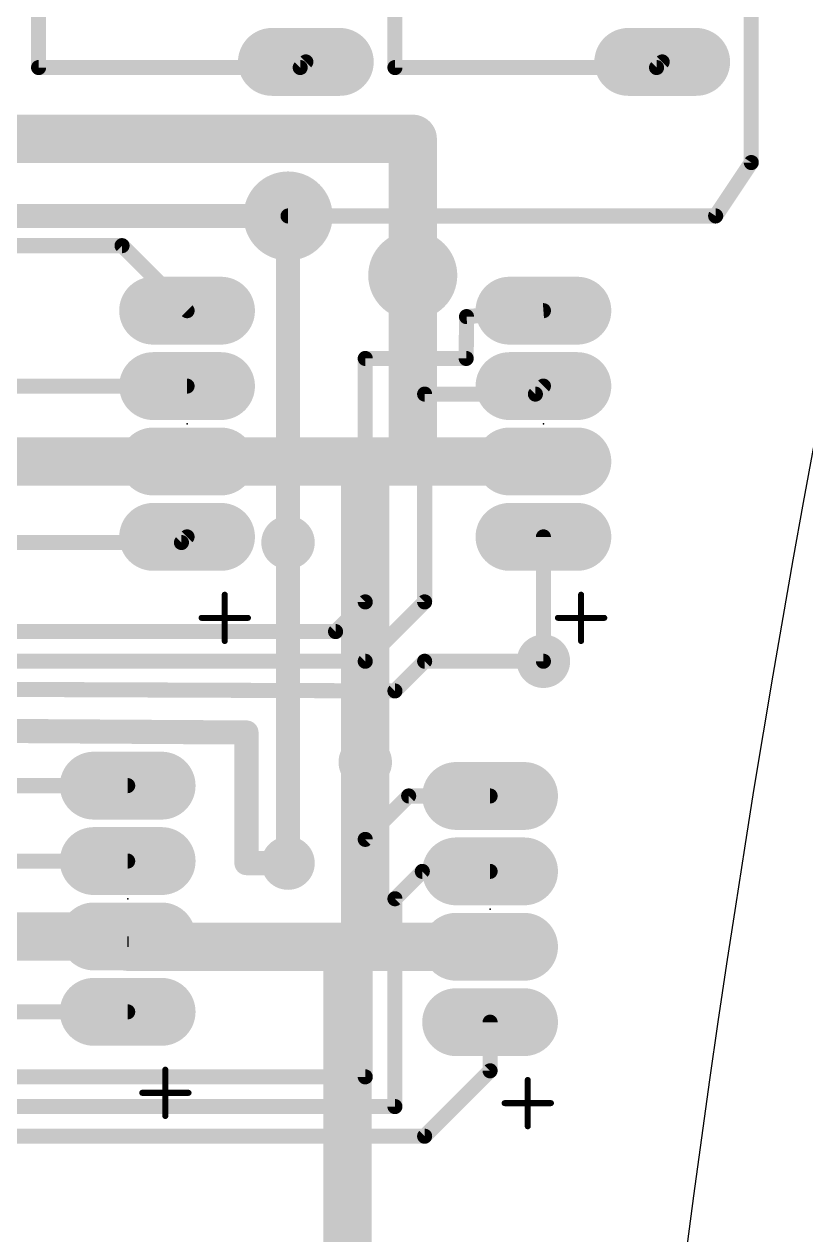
# Model space of a CAD drawing. Extents: x -46 to 149, y 1 to 263.
# Drawn here: x -9.74 to 3.42, y 35.34 to 55.73 of the extents above; entities that cross this region are included whole.
import ezdxf

# ---------------------------------------------------------------- set-up
doc = ezdxf.new("R2010")
doc.units = 0
for name, color, linetype in [('1', 22, 'CONTINUOUS'), ('16', 175, 'CONTINUOUS'), ('17', 82, 'CONTINUOUS'), ('18', 82, 'CONTINUOUS'), ('19', 53, 'CONTINUOUS'), ('20', 7, 'CONTINUOUS'), ('21', 253, 'CONTINUOUS'), ('23', 7, 'CONTINUOUS')]:
    doc.layers.add(name, color=color, linetype=linetype)

# ---------------------------------------------------------------- blocks, each defined once
blk = doc.blocks.new('LONGP100')
at = {"const_width": 1}
blk.add_lwpolyline([(-0.5, 0), (0.5, 0)], dxfattribs=at)
at = {"const_width": 0.5}
for points in [[(-0.5, 0.25, 1), (-0.5, -0.25)], [(0.5, -0.25, 1), (0.5, 0.25)]]:
    blk.add_lwpolyline(points, format="xyb", dxfattribs=at)
blk = doc.blocks.new('ROUNDV')
at = {"const_width": 0.5}
blk.add_lwpolyline([(0, -0.25, 1), (0, 0.25, 1), (0, -0.25)], format="xyb", dxfattribs=at)

msp = doc.modelspace()

# ---------------------------------------------------------------- linework, layer by layer
at = {"layer": '1'}
for points, const_width in [([(2.5, 61.5), (2.5, 53.4)], 0.254), ([(-9.5, 60), (-9.5, 55)], 0.254), ([(-3.5, 60), (-3.5, 55)], 0.254), ([(-9.5, 55), (-5.095, 55)], 0.254), ([(-5.095, 55), (-5, 55.095)], 0.254), ([(-3.5, 55), (0.905, 55)], 0.254), ([(0.905, 55), (1, 55.095)], 0.254), ([(2.5, 53.4), (1.9, 52.5)], 0.254), ([(1.9, 52.5), (-5.3, 52.5)], 0.254), ([(-3.2, 51.5), (-3.2, 48.365)], 0.8128), ([(-7, 49.635), (-10.135, 49.635)], 0.254), ([(-4, 48.365), (-7, 48.365)], 0.8128), ([(-3.2, 48.365), (-4, 48.365)], 0.8128), ([(-4, 43.3), (-4, 48.365)], 0.8128), ([(-1, 48.365), (-3.2, 48.365)], 0.8128), ([(-10.5, 47), (-7.095, 47)], 0.254), ([(-7.095, 47), (-7, 47.095)], 0.254), ([(-5.3, 47), (-5.3, 41.6)], 0.4064), ([(-1, 47.095), (-1, 45)], 0.254), ([(-8, 42.905), (-10.905, 42.905)], 0.254), ([(-3.269, 42.731), (-4, 42)], 0.254), ([(-1.898, 42.731), (-3.269, 42.731)], 0.254), ([(-4, 42), (-4, 38)], 0.254), ([(-8, 41.635), (-11.135, 41.635)], 0.254), ([(-3.039, 41.461), (-3.5, 41)], 0.254), ([(-1.898, 41.461), (-3.039, 41.461)], 0.254), ([(-3.5, 41), (-3.5, 37.5)], 0.254), ([(-8, 39.095), (-11.905, 39.095)], 0.254), ([(-1.898, 38.921), (-1.898, 38.102)], 0.254), ([(-1.898, 38.102), (-3, 37)], 0.254), ([(-4, 38), (-16.5, 38)], 0.254), ([(-3.5, 37.5), (-17, 37.5)], 0.254), ([(-3, 37), (-17.5, 37)], 0.254)]:
    msp.add_lwpolyline(points, dxfattribs=dict(at, const_width=const_width))
for points, const_width in [([(-9.5, 55.0635, 1), (-9.5, 54.9365)], 0.127), ([(-9.5635, 55, 1), (-9.4365, 55)], 0.127), ([(-5.1399, 55.0449, 1), (-5.0501, 54.9551)], 0.127), ([(-5.095, 54.9365, 1), (-5.095, 55.0635)], 0.127), ([(-4.9551, 55.0501, 1), (-5.0449, 55.1399)], 0.127), ([(-3.5, 55.0635, 1), (-3.5, 54.9365)], 0.127), ([(-3.5635, 55, 1), (-3.4365, 55)], 0.127), ([(0.8601, 55.0449, 1), (0.9499, 54.9551)], 0.127), ([(0.905, 54.9365, 1), (0.905, 55.0635)], 0.127), ([(1.0449, 55.0501, 1), (0.9551, 55.1399)], 0.127), ([(2.4365, 53.4, 1), (2.5635, 53.4)], 0.127), ([(2.5528, 53.3648, 1), (2.4472, 53.4352)], 0.127), ([(-5.3, 52.5635, 1), (-5.3, 52.4365)], 0.127), ([(1.9, 52.4365, 1), (1.9, 52.5635)], 0.127), ([(1.8472, 52.5352, 1), (1.9528, 52.4648)], 0.127), ([(-2.9968, 51.5, 1), (-3.4032, 51.5)], 0.4064), ([(-7, 49.5715, 1), (-7, 49.6985)], 0.127), ([(-7, 48.5682, 1), (-7, 48.1618)], 0.4064), ([(-4, 48.5682, 1), (-4, 48.1618)], 0.4064), ([(-3.7968, 48.365, 1), (-4.2032, 48.365)], 0.4064), ([(-4, 48.1618, 1), (-4, 48.5682)], 0.4064), ([(-3.2, 48.5682, 1), (-3.2, 48.1618)], 0.4064), ([(-3.2, 48.1618, 1), (-3.2, 48.5682)], 0.4064), ([(-1, 48.1618, 1), (-1, 48.5682)], 0.4064), ([(-3.4032, 48.365, 1), (-2.9968, 48.365)], 0.4064), ([(-7.1399, 47.0449, 1), (-7.0501, 46.9551)], 0.127), ([(-7.095, 46.9365, 1), (-7.095, 47.0635)], 0.127), ([(-6.9551, 47.0501, 1), (-7.0449, 47.1399)], 0.127), ([(-5.1984, 47, 1), (-5.4016, 47)], 0.2032), ([(-0.9365, 47.095, 1), (-1.0635, 47.095)], 0.127), ([(-1.0635, 45, 1), (-0.9365, 45)], 0.127), ([(-4.2032, 43.3, 1), (-3.7968, 43.3)], 0.4064), ([(-8, 42.8415, 1), (-8, 42.9685)], 0.127), ([(-3.269, 42.7945, 1), (-3.269, 42.6675)], 0.127), ([(-3.2241, 42.6861, 1), (-3.3139, 42.7759)], 0.127), ([(-1.898, 42.6675, 1), (-1.898, 42.7945)], 0.127), ([(-3.9365, 42, 1), (-4.0635, 42)], 0.127), ([(-4.0449, 42.0449, 1), (-3.9551, 41.9551)], 0.127), ([(-8, 41.5715, 1), (-8, 41.6985)], 0.127), ([(-5.4016, 41.6, 1), (-5.1984, 41.6)], 0.2032), ([(-3.039, 41.5245, 1), (-3.039, 41.3975)], 0.127), ([(-2.9941, 41.4161, 1), (-3.0839, 41.5059)], 0.127), ([(-1.898, 41.3975, 1), (-1.898, 41.5245)], 0.127), ([(-3.4365, 41, 1), (-3.5635, 41)], 0.127), ([(-3.5449, 41.0449, 1), (-3.4551, 40.9551)], 0.127), ([(-8, 39.0315, 1), (-8, 39.1585)], 0.127), ([(-1.8345, 38.921, 1), (-1.9615, 38.921)], 0.127), ([(-1.9615, 38.102, 1), (-1.8345, 38.102)], 0.127), ([(-1.8531, 38.0571, 1), (-1.9429, 38.1469)], 0.127), ([(-4.0635, 38, 1), (-3.9365, 38)], 0.127), ([(-4, 37.9365, 1), (-4, 38.0635)], 0.127), ([(-3.5635, 37.5, 1), (-3.4365, 37.5)], 0.127), ([(-3.5, 37.4365, 1), (-3.5, 37.5635)], 0.127), ([(-3, 36.9365, 1), (-3, 37.0635)], 0.127), ([(-3.0449, 37.0449, 1), (-2.9551, 36.9551)], 0.127)]:
    msp.add_lwpolyline(points, format="xyb", dxfattribs=dict(at, const_width=const_width))
at = {"layer": '16'}
for points, const_width in [([(-12.9, 53.8), (-3.2, 53.8)], 0.8128), ([(-3.2, 53.8), (-3.2, 51.5)], 0.8128), ([(-19, 52.5), (-5.3, 52.5)], 0.4064), ([(-5.3, 52.5), (-5.3, 47)], 0.4064), ([(-15, 52), (-8.095, 52)], 0.254), ([(-8.095, 52), (-7, 50.905)], 0.254), ([(-1, 50.905), (-2.295, 50.805)], 0.254), ([(-2.295, 50.805), (-2.3, 50.1)], 0.254), ([(-2.3, 50.1), (-4, 50.1)], 0.254), ([(-4, 50.1), (-4, 46)], 0.254), ([(-1.135, 49.5), (-1, 49.635)], 0.254), ([(-3, 46), (-3, 49.5)], 0.254), ([(-3, 49.5), (-1.135, 49.5)], 0.254), ([(-7, 48.365), (-13, 48.365)], 0.8128), ([(-4, 46), (-4.5, 45.5)], 0.254), ([(-4, 45), (-3, 46)], 0.254), ([(-4.5, 45.5), (-26.5, 45.5)], 0.254), ([(-27, 45), (-4, 45)], 0.254), ([(-3, 45), (-3.5, 44.5)], 0.254), ([(-1, 45), (-3, 45)], 0.254), ([(-3.5, 44.5), (-28.5, 44.6)], 0.254), ([(-6, 43.8), (-21.5, 43.9)], 0.4064), ([(-6, 41.6), (-6, 43.8)], 0.4064), ([(-4, 40.191), (-4, 43.3)], 0.8128), ([(-5.3, 41.6), (-6, 41.6)], 0.4064), ([(-14, 40.365), (-8, 40.365)], 0.8128), ([(-8, 40.191), (-4.3, 40.191)], 0.8128), ([(-4.3, 34.261), (-4.3, 40.191)], 0.8128), ([(-4.3, 40.191), (-4, 40.191)], 0.8128), ([(-4, 40.191), (-1.898, 40.191)], 0.8128)]:
    msp.add_lwpolyline(points, dxfattribs=dict(at, const_width=const_width))
for points, const_width in [([(-2.9968, 53.8, 1), (-3.4032, 53.8)], 0.4064), ([(-3.2, 53.5968, 1), (-3.2, 54.0032)], 0.4064), ([(-5.1984, 52.5, 1), (-5.4016, 52.5)], 0.2032), ([(-5.3, 52.3984, 1), (-5.3, 52.6016)], 0.2032), ([(-8.0501, 52.0449, 1), (-8.1399, 51.9551)], 0.127), ([(-8.095, 51.9365, 1), (-8.095, 52.0635)], 0.127), ([(-3.4032, 51.5, 1), (-2.9968, 51.5)], 0.4064), ([(-7.0449, 50.8601, 1), (-6.9551, 50.9499)], 0.127), ([(-0.9951, 50.8417, 1), (-1.0049, 50.9683)], 0.127), ([(-2.2315, 50.8045, 1), (-2.3585, 50.8055)], 0.127), ([(-2.2999, 50.8683, 1), (-2.2901, 50.7417)], 0.127), ([(-4, 50.1635, 1), (-4, 50.0365)], 0.127), ([(-3.9365, 50.1, 1), (-4.0635, 50.1)], 0.127), ([(-2.3635, 50.1005, 1), (-2.2365, 50.0995)], 0.127), ([(-2.3, 50.0365, 1), (-2.3, 50.1635)], 0.127), ([(-0.9551, 49.5901, 1), (-1.0449, 49.6799)], 0.127), ([(-2.9365, 49.5, 1), (-3.0635, 49.5)], 0.127), ([(-3, 49.5635, 1), (-3, 49.4365)], 0.127), ([(-1.1799, 49.5449, 1), (-1.0901, 49.4551)], 0.127), ([(-1.135, 49.4365, 1), (-1.135, 49.5635)], 0.127), ([(-7, 48.1618, 1), (-7, 48.5682)], 0.4064), ([(-5.4016, 47, 1), (-5.1984, 47)], 0.2032), ([(-3.9551, 45.9551, 1), (-4.0449, 46.0449)], 0.127), ([(-2.9551, 45.9551, 1), (-3.0449, 46.0449)], 0.127), ([(-4.0635, 46, 1), (-3.9365, 46)], 0.127), ([(-3.0635, 46, 1), (-2.9365, 46)], 0.127), ([(-4.5449, 45.5449, 1), (-4.4551, 45.4551)], 0.127), ([(-4.5, 45.4365, 1), (-4.5, 45.5635)], 0.127), ([(-4.0449, 45.0449, 1), (-3.9551, 44.9551)], 0.127), ([(-4, 44.9365, 1), (-4, 45.0635)], 0.127), ([(-3, 45.0635, 1), (-3, 44.9365)], 0.127), ([(-2.9551, 44.9551, 1), (-3.0449, 45.0449)], 0.127), ([(-1, 44.9365, 1), (-1, 45.0635)], 0.127), ([(-3.5449, 44.5449, 1), (-3.4551, 44.4551)], 0.127), ([(-3.5003, 44.4365, 1), (-3.4997, 44.5635)], 0.127), ([(-5.8984, 43.8, 1), (-6.1016, 43.8)], 0.2032), ([(-6.0007, 43.6984, 1), (-5.9993, 43.9016)], 0.2032), ([(-3.7968, 43.3, 1), (-4.2032, 43.3)], 0.4064), ([(-6, 41.7016, 1), (-6, 41.4984)], 0.2032), ([(-5.3, 41.4984, 1), (-5.3, 41.7016)], 0.2032), ([(-6.1016, 41.6, 1), (-5.8984, 41.6)], 0.2032), ([(-8, 40.3942, 1), (-8, 39.9878)], 0.4064), ([(-8, 40.1618, 1), (-8, 40.5682)], 0.4064), ([(-4.0968, 40.191, 1), (-4.5032, 40.191)], 0.4064), ([(-4.3, 40.3942, 1), (-4.3, 39.9878)], 0.4064), ([(-4.3, 39.9878, 1), (-4.3, 40.3942)], 0.4064), ([(-4, 40.3942, 1), (-4, 39.9878)], 0.4064), ([(-4, 39.9878, 1), (-4, 40.3942)], 0.4064), ([(-1.898, 39.9878, 1), (-1.898, 40.3942)], 0.4064), ([(-4.2032, 40.191, 1), (-3.7968, 40.191)], 0.4064)]:
    msp.add_lwpolyline(points, format="xyb", dxfattribs=dict(at, const_width=const_width))
at = {"layer": '19'}
msp.add_line((-8, 40.365), (-8, 40.191), dxfattribs=at)
at = {"layer": '20'}
for centre, radius, start, end in [((259.6429, 1.5887), 306.0431, 121.3324, 180.054), ((259.0365, 1.2744), 259.8365, 124.5438, 179.9943)]:
    msp.add_arc(centre, radius, start, end, dxfattribs=at)
at = {"layer": '21', "const_width": 0.1016}
for points in [[(-6.3655, 45.3414), (-6.3655, 46.121)], [(-0.3655, 45.3414), (-0.3655, 46.121)], [(-6.7553, 45.7312), (-5.9757, 45.7312)], [(-0.7553, 45.7312), (0.0243, 45.7312)], [(-7.3655, 37.3414), (-7.3655, 38.121)], [(-1.2635, 37.1674), (-1.2635, 37.947)], [(-7.7553, 37.7312), (-6.9757, 37.7312)], [(-1.6533, 37.5572), (-0.8737, 37.5572)]]:
    msp.add_lwpolyline(points, dxfattribs=at)
at = {"layer": '21', "const_width": 0.0508}
for points in [[(-6.3401, 46.121, 1), (-6.3909, 46.121)], [(-0.3401, 46.121, 1), (-0.3909, 46.121)], [(-6.7553, 45.7566, 1), (-6.7553, 45.7058)], [(-5.9757, 45.7058, 1), (-5.9757, 45.7566)], [(-0.7553, 45.7566, 1), (-0.7553, 45.7058)], [(0.0243, 45.7058, 1), (0.0243, 45.7566)], [(-6.3909, 45.3414, 1), (-6.3401, 45.3414)], [(-0.3909, 45.3414, 1), (-0.3401, 45.3414)], [(-7.3401, 38.121, 1), (-7.3909, 38.121)], [(-1.2381, 37.947, 1), (-1.2889, 37.947)], [(-7.7553, 37.7566, 1), (-7.7553, 37.7058)], [(-6.9757, 37.7058, 1), (-6.9757, 37.7566)], [(-1.6533, 37.5826, 1), (-1.6533, 37.5318)], [(-0.8737, 37.5318, 1), (-0.8737, 37.5826)], [(-7.3909, 37.3414, 1), (-7.3401, 37.3414)], [(-1.2889, 37.1674, 1), (-1.2381, 37.1674)]]:
    msp.add_lwpolyline(points, format="xyb", dxfattribs=at)
at = {"layer": '23'}
for p in [(-7, 49), (-1, 49), (-8, 41), (-1.898, 40.826)]:
    msp.add_point(p, dxfattribs=at)

# ---------------------------------------------------------------- block references
at = {"layer": '17', "xscale": 1.143, "yscale": 1.143, "rotation": 180}
for p in [(-5, 55.095), (-5, 55.095), (1, 55.095), (1, 55.095)]:
    msp.add_blockref('LONGP100', p, dxfattribs=at)
at = {"layer": '17', "xscale": 1.143, "yscale": 1.143}
for p in [(-7, 50.905), (-7, 50.905), (-1, 50.905), (-1, 50.905), (-7, 49.635), (-7, 49.635), (-1, 49.635), (-1, 49.635), (-7, 48.365), (-7, 48.365), (-1, 48.365), (-1, 48.365), (-7, 47.095), (-7, 47.095), (-1, 47.095), (-1, 47.095), (-8, 42.905), (-8, 42.905), (-1.898, 42.731), (-1.898, 42.731), (-8, 41.635), (-8, 41.635), (-1.898, 41.461), (-1.898, 41.461), (-8, 40.365), (-8, 40.365), (-1.898, 40.191), (-1.898, 40.191), (-8, 39.095), (-8, 39.095), (-1.898, 38.921), (-1.898, 38.921)]:
    msp.add_blockref('LONGP100', p, dxfattribs=at)
at = {"layer": '18'}
for p, xscale, yscale in [((-5.3, 52.5), 1.5, 1.5), ((-5.3, 52.5), 1.5, 1.5), ((-3.2, 51.5), 1.5, 1.5), ((-3.2, 51.5), 1.5, 1.5), ((-5.3, 47), 0.9, 0.9), ((-5.3, 47), 0.9, 0.9), ((-1, 45), 0.9, 0.9), ((-1, 45), 0.9, 0.9), ((-4, 43.3), 0.9, 0.9), ((-4, 43.3), 0.9, 0.9), ((-5.3, 41.6), 0.9, 0.9), ((-5.3, 41.6), 0.9, 0.9)]:
    msp.add_blockref('ROUNDV', p, dxfattribs=dict(at, xscale=xscale, yscale=yscale))

doc.saveas('drawing.dxf')
